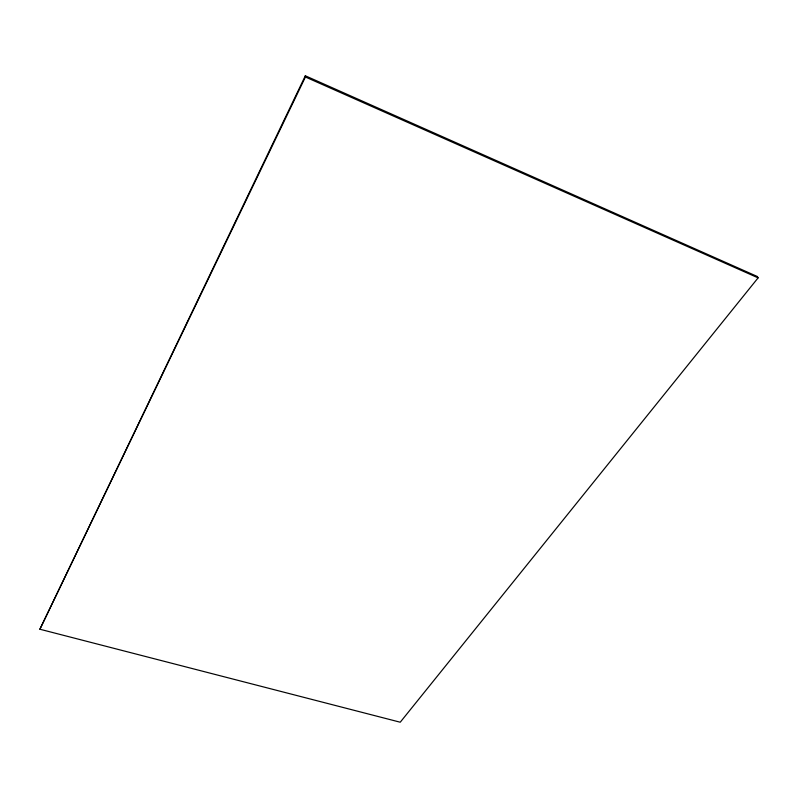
<?xml version="1.0" encoding="UTF-8"?>
<svg xmlns="http://www.w3.org/2000/svg" width="798" height="798" viewBox="0 0 798 798"><rect width="100%" height="100%" fill="white"/><g stroke="black" fill="none" stroke-linecap="round" stroke-linejoin="round"><path stroke-width="1.2" d="M39.9 629.233L305.325 75.78L757.352 276.507L758.1 277.864L400.237 722.22L39.9 629.233L305.415 76.997L305.325 75.78M305.415 76.997L758.1 277.864"/></g></svg>
